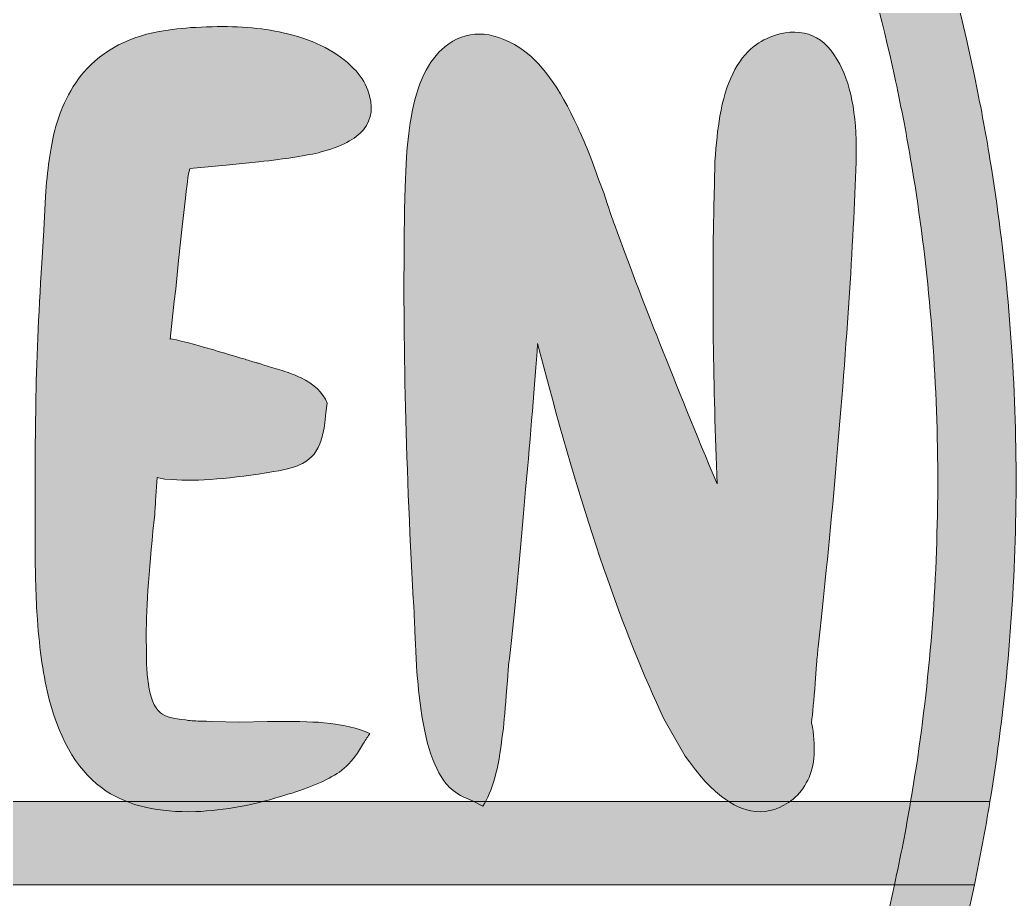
# Model space of a CAD drawing. Extents: x 47 to 953, y -953 to -47.
# Drawn here: x 723.7 to 953, y -596.4 to -394 of the extents above; entities that cross this region are included whole.
import ezdxf

# ---------------------------------------------------------------- set-up
doc = ezdxf.new("R2010")
doc.units = 0
doc.header["$MEASUREMENT"] = 0
doc.layers.add('Layer 1', color=7, linetype='Continuous', lineweight=0)

# ---------------------------------------------------------------- blocks, each defined once
blk = doc.blocks.new('Block_1')
at = {"layer": 'Layer 1', "true_color": 0x000000, "transparency": 33554687}
h = blk.add_hatch(color=18, dxfattribs=at)
h.dxf.hatch_style = 2
edge = h.paths.add_edge_path()
edge.add_spline(control_points=[(925, -593.12), (919.33, -619.13), (911.26, -644.58), (900.8, -669.3), (894.77, -683.57), (888.03, -697.42), (880.57, -710.84), (878.12, -715.3), (875.56, -719.72), (872.94, -724.08), (866.44, -734.91), (859.46, -745.43), (852.01, -755.63), (851.62, -756.17), (851.24, -756.7), (850.84, -757.24), (837.79, -774.98), (823.35, -791.79), (807.57, -807.57), (801.09, -814.05), (794.45, -820.3), (787.63, -826.32), (785.87, -827.87), (784.09, -829.42), (782.3, -830.94), (764.06, -846.55), (744.66, -860.55), (724.19, -872.87), (719.76, -875.55), (715.27, -878.14), (710.72, -880.64), (697.34, -888.07), (683.52, -894.79), (669.3, -900.8), (647.22, -910.14), (624.58, -917.59), (601.47, -923.1), (599.24, -923.65), (597, -924.16), (594.76, -924.65), (566.44, -930.95), (537.45, -934.38), (508, -934.89), (505.7, -934.94), (503.38, -934.96), (501.07, -934.96), (500.71, -934.98), (500.36, -934.98), (500, -934.98), (498.74, -934.98), (497.48, -934.98), (496.22, -934.95), (496.2, -934.95), (496.2, -934.95), (496.19, -934.95), (494.94, -934.94), (493.68, -934.93), (492.43, -934.9), (460.96, -934.38), (430.03, -930.53), (399.87, -923.43), (397.95, -922.97), (396.04, -922.52), (394.13, -922.02), (372.55, -916.64), (351.38, -909.55), (330.7, -900.8), (316.41, -894.76), (302.52, -887.99), (289.06, -880.53), (284.66, -878.09), (280.31, -875.58), (276.01, -872.99), (259.21, -862.88), (243.12, -851.66), (227.79, -839.32), (225.88, -837.79), (223.99, -836.24), (222.11, -834.67), (211.85, -826.14), (201.96, -817.1), (192.43, -807.57), (177.31, -792.46), (163.43, -776.4), (150.83, -759.48), (150.64, -759.23), (150.46, -758.98), (150.28, -758.73), (142, -747.59), (134.3, -736.08), (127.13, -724.19), (124.47, -719.77), (121.88, -715.29), (119.38, -710.77), (111.95, -697.37), (105.22, -683.54), (99.2, -669.3), (88.74, -644.56), (80.66, -619.13), (75, -593.12), (73.59, -586.74), (72.35, -580.34), (71.26, -573.9), (67.52, -552.1), (65.47, -529.96), (65.1, -507.53), (65.05, -505.02), (65.02, -502.51), (65.02, -500), (65.02, -497.45), (65.05, -494.92), (65.1, -492.38), (65.48, -469.98), (67.54, -447.86), (71.26, -426.1), (72.35, -419.66), (73.59, -413.26), (75, -406.88), (80.66, -380.86), (88.74, -355.42), (99.2, -330.7), (105.23, -316.42), (111.98, -302.55), (119.44, -289.12), (121.88, -284.71), (124.41, -280.34), (127, -276.02), (145.21, -245.73), (167.1, -217.76), (192.43, -192.43), (217.71, -167.15), (245.62, -145.29), (275.84, -127.11), (280.24, -124.45), (284.7, -121.88), (289.19, -119.4), (302.6, -111.96), (316.44, -105.23), (330.7, -99.2), (381.99, -77.5), (436.35, -66.03), (492.41, -65.1), (494.93, -65.05), (497.46, -65.02), (500, -65.02), (502.52, -65.02), (505.05, -65.05), (507.57, -65.1), (563.62, -66.03), (618, -77.5), (669.3, -99.2), (683.56, -105.23), (697.4, -111.97), (710.82, -119.41), (715.29, -121.88), (719.7, -124.43), (724.07, -127.06), (754.33, -145.25), (782.27, -167.12), (807.57, -192.43), (832.83, -217.69), (854.66, -245.56), (872.83, -275.75), (875.49, -280.16), (878.06, -284.6), (880.54, -289.11), (888.01, -302.55), (894.76, -316.42), (900.8, -330.7), (911.26, -355.42), (919.34, -380.87), (925, -406.88), (926.41, -413.26), (927.65, -419.66), (928.74, -426.1), (932.46, -447.86), (934.52, -469.97), (934.9, -492.36), (934.95, -494.91), (934.98, -497.45), (934.98, -500), (934.98, -502.67), (934.95, -505.32), (934.89, -507.98), (934.5, -530.24), (932.44, -552.25), (928.74, -573.9), (927.65, -580.34), (926.4, -586.75), (925, -593.12)], knot_values=[0, 0, 0, 0, 1, 1, 1, 2, 2, 2, 3, 3, 3, 4, 4, 4, 5, 5, 5, 6, 6, 6, 7, 7, 7, 8, 8, 8, 9, 9, 9, 10, 10, 10, 11, 11, 11, 12, 12, 12, 13, 13, 13, 14, 14, 14, 15, 15, 15, 16, 16, 16, 17, 17, 17, 18, 18, 18, 19, 19, 19, 20, 20, 20, 21, 21, 21, 22, 22, 22, 23, 23, 23, 24, 24, 24, 25, 25, 25, 26, 26, 26, 27, 27, 27, 28, 28, 28, 29, 29, 29, 30, 30, 30, 31, 31, 31, 32, 32, 32, 33, 33, 33, 34, 34, 34, 35, 35, 35, 36, 36, 36, 37, 37, 37, 38, 38, 38, 39, 39, 39, 40, 40, 40, 41, 41, 41, 42, 42, 42, 43, 43, 43, 44, 44, 44, 45, 45, 45, 46, 46, 46, 47, 47, 47, 48, 48, 48, 49, 49, 49, 50, 50, 50, 51, 51, 51, 52, 52, 52, 53, 53, 53, 54, 54, 54, 55, 55, 55, 56, 56, 56, 57, 57, 57, 58, 58, 58, 59, 59, 59, 60, 60, 60, 61, 61, 61, 62, 62, 62, 63, 63, 63, 63], degree=3, periodic=0)
edge = h.paths.add_edge_path()
edge.add_spline(control_points=[(952.93, -492.36), (952.57, -469.83), (950.55, -447.71), (946.99, -426.1), (945.95, -419.65), (944.74, -413.23), (943.41, -406.88), (933.99, -361.79), (917.88, -319.17), (896.14, -280.11), (893.64, -275.6), (891.06, -271.14), (888.4, -266.75), (850.17, -203.19), (796.76, -149.8), (733.2, -111.56), (728.78, -108.91), (724.31, -106.31), (719.8, -103.8), (656.77, -68.76), (584.5, -48.32), (507.56, -47.07), (505.05, -47.02), (502.52, -47), (500, -47), (497.45, -47), (494.92, -47.02), (492.38, -47.07), (415.47, -48.33), (343.22, -68.77), (280.2, -103.81), (275.7, -106.3), (271.25, -108.88), (266.86, -111.53), (203.27, -149.76), (149.84, -203.17), (111.6, -266.75), (108.93, -271.16), (106.35, -275.61), (103.85, -280.13), (82.12, -319.2), (66, -361.8), (56.59, -406.88), (55.26, -413.23), (54.05, -419.65), (53.01, -426.1), (49.45, -447.72), (47.43, -469.84), (47.07, -492.37), (47.02, -494.91), (47, -497.45), (47, -500), (47, -502.54), (47.02, -505.06), (47.07, -507.57), (47.43, -530.12), (49.45, -552.27), (53.01, -573.9), (54.07, -580.35), (55.26, -586.77), (56.59, -593.12), (66, -638.17), (82.1, -680.74), (103.8, -719.78), (106.31, -724.31), (108.89, -728.78), (111.56, -733.2), (123.26, -752.66), (136.39, -771.15), (150.81, -788.56), (167.66, -808.97), (186.29, -827.87), (206.45, -845), (225.32, -861.09), (245.53, -875.63), (266.87, -888.47), (271.25, -891.12), (275.69, -893.69), (280.17, -896.18), (343.1, -931.17), (415.24, -951.61), (492.05, -952.93), (494.69, -952.98), (497.34, -953), (500, -953), (502.51, -953), (505.01, -952.98), (507.5, -952.93), (584.45, -951.69), (656.74, -931.25), (719.78, -896.2), (724.31, -893.69), (728.79, -891.09), (733.22, -888.43), (758.77, -873.06), (782.69, -855.23), (804.63, -835.28), (822.43, -819.09), (838.95, -801.52), (853.96, -782.7), (866.55, -766.99), (878.08, -750.42), (888.49, -733.11), (891.13, -728.73), (893.69, -724.31), (896.16, -719.84), (917.89, -680.79), (934, -638.18), (943.41, -593.12), (944.74, -586.75), (945.93, -580.35), (946.99, -573.9), (950.55, -552.25), (952.57, -530.09), (952.93, -507.52), (952.98, -505.02), (953, -502.51), (953, -500), (953, -497.44), (952.98, -494.89), (952.93, -492.36)], knot_values=[0, 0, 0, 0, 1, 1, 1, 2, 2, 2, 3, 3, 3, 4, 4, 4, 5, 5, 5, 6, 6, 6, 7, 7, 7, 8, 8, 8, 9, 9, 9, 10, 10, 10, 11, 11, 11, 12, 12, 12, 13, 13, 13, 14, 14, 14, 15, 15, 15, 16, 16, 16, 17, 17, 17, 18, 18, 18, 19, 19, 19, 20, 20, 20, 21, 21, 21, 22, 22, 22, 23, 23, 23, 24, 24, 24, 25, 25, 25, 26, 26, 26, 27, 27, 27, 28, 28, 28, 29, 29, 29, 30, 30, 30, 31, 31, 31, 32, 32, 32, 33, 33, 33, 34, 34, 34, 35, 35, 35, 36, 36, 36, 37, 37, 37, 38, 38, 38, 39, 39, 39, 40, 40, 40, 40], degree=3, periodic=0)
h = blk.add_hatch(color=18, dxfattribs=at)
h.dxf.hatch_style = 2
edge = h.paths.add_edge_path()
edge.add_spline(control_points=[(946.99, -573.9), (945.93, -580.35), (944.74, -586.75), (943.41, -593.12), (943.41, -593.12), (56.59, -593.12), (56.59, -593.12), (55.26, -586.77), (54.07, -580.35), (53.01, -573.9), (53.01, -573.9), (946.99, -573.9), (946.99, -573.9)], knot_values=[0, 0, 0, 0, 1, 1, 1, 2, 2, 2, 3, 3, 3, 4, 4, 4, 4], degree=3, periodic=0)
at = {"layer": 'Layer 1'}
for points, knots in [([(952.93, -492.36), (952.57, -469.83), (950.55, -447.71), (946.99, -426.1), (945.95, -419.65), (944.74, -413.23), (943.41, -406.88), (933.99, -361.79), (917.88, -319.17), (896.14, -280.11), (893.64, -275.6), (891.06, -271.14), (888.4, -266.75), (850.17, -203.19), (796.76, -149.8), (733.2, -111.56), (728.78, -108.91), (724.31, -106.31), (719.8, -103.8), (656.77, -68.76), (584.5, -48.32), (507.56, -47.07), (505.05, -47.02), (502.52, -47), (500, -47), (497.45, -47), (494.92, -47.02), (492.38, -47.07), (415.47, -48.33), (343.22, -68.77), (280.2, -103.81), (275.7, -106.3), (271.25, -108.88), (266.86, -111.53), (203.27, -149.76), (149.84, -203.17), (111.6, -266.75), (108.93, -271.16), (106.35, -275.61), (103.85, -280.13), (82.12, -319.2), (66, -361.8), (56.59, -406.88), (55.26, -413.23), (54.05, -419.65), (53.01, -426.1), (49.45, -447.72), (47.43, -469.84), (47.07, -492.37), (47.02, -494.91), (47, -497.45), (47, -500), (47, -502.54), (47.02, -505.06), (47.07, -507.57), (47.43, -530.12), (49.45, -552.27), (53.01, -573.9), (54.07, -580.35), (55.26, -586.77), (56.59, -593.12), (66, -638.17), (82.1, -680.74), (103.8, -719.78), (106.31, -724.31), (108.89, -728.78), (111.56, -733.2), (123.26, -752.66), (136.39, -771.15), (150.81, -788.56), (167.66, -808.97), (186.29, -827.87), (206.45, -845), (225.32, -861.09), (245.53, -875.63), (266.87, -888.47), (271.25, -891.12), (275.69, -893.69), (280.17, -896.18), (343.1, -931.17), (415.24, -951.61), (492.05, -952.93), (494.69, -952.98), (497.34, -953), (500, -953), (502.51, -953), (505.01, -952.98), (507.5, -952.93), (584.45, -951.69), (656.74, -931.25), (719.78, -896.2), (724.31, -893.69), (728.79, -891.09), (733.22, -888.43), (758.77, -873.06), (782.69, -855.23), (804.63, -835.28), (822.43, -819.09), (838.95, -801.52), (853.96, -782.7), (866.55, -766.99), (878.08, -750.42), (888.49, -733.11), (891.13, -728.73), (893.69, -724.31), (896.16, -719.84), (917.89, -680.79), (934, -638.18), (943.41, -593.12), (944.74, -586.75), (945.93, -580.35), (946.99, -573.9), (950.55, -552.25), (952.57, -530.09), (952.93, -507.52), (952.98, -505.02), (953, -502.51), (953, -500), (953, -497.44), (952.98, -494.89), (952.93, -492.36)], [0, 0, 0, 0, 1, 1, 1, 2, 2, 2, 3, 3, 3, 4, 4, 4, 5, 5, 5, 6, 6, 6, 7, 7, 7, 8, 8, 8, 9, 9, 9, 10, 10, 10, 11, 11, 11, 12, 12, 12, 13, 13, 13, 14, 14, 14, 15, 15, 15, 16, 16, 16, 17, 17, 17, 18, 18, 18, 19, 19, 19, 20, 20, 20, 21, 21, 21, 22, 22, 22, 23, 23, 23, 24, 24, 24, 25, 25, 25, 26, 26, 26, 27, 27, 27, 28, 28, 28, 29, 29, 29, 30, 30, 30, 31, 31, 31, 32, 32, 32, 33, 33, 33, 34, 34, 34, 35, 35, 35, 36, 36, 36, 37, 37, 37, 38, 38, 38, 39, 39, 39, 40, 40, 40, 40]), ([(925, -593.12), (919.33, -619.13), (911.26, -644.58), (900.8, -669.3), (894.77, -683.57), (888.03, -697.42), (880.57, -710.84), (878.12, -715.3), (875.56, -719.72), (872.94, -724.08), (866.44, -734.91), (859.46, -745.43), (852.01, -755.63), (851.62, -756.17), (851.24, -756.7), (850.84, -757.24), (837.79, -774.98), (823.35, -791.79), (807.57, -807.57), (801.09, -814.05), (794.45, -820.3), (787.63, -826.32), (785.87, -827.87), (784.09, -829.42), (782.3, -830.94), (764.06, -846.55), (744.66, -860.55), (724.19, -872.87), (719.76, -875.55), (715.27, -878.14), (710.72, -880.64), (697.34, -888.07), (683.52, -894.79), (669.3, -900.8), (647.22, -910.14), (624.58, -917.59), (601.47, -923.1), (599.24, -923.65), (597, -924.16), (594.76, -924.65), (566.44, -930.95), (537.45, -934.38), (508, -934.89), (505.7, -934.94), (503.38, -934.96), (501.07, -934.96), (500.71, -934.98), (500.36, -934.98), (500, -934.98), (498.74, -934.98), (497.48, -934.98), (496.22, -934.95), (496.2, -934.95), (496.2, -934.95), (496.19, -934.95), (494.94, -934.94), (493.68, -934.93), (492.43, -934.9), (460.96, -934.38), (430.03, -930.53), (399.87, -923.43), (397.95, -922.97), (396.04, -922.52), (394.13, -922.02), (372.55, -916.64), (351.38, -909.55), (330.7, -900.8), (316.41, -894.76), (302.52, -887.99), (289.06, -880.53), (284.66, -878.09), (280.31, -875.58), (276.01, -872.99), (259.21, -862.88), (243.12, -851.66), (227.79, -839.32), (225.88, -837.79), (223.99, -836.24), (222.11, -834.67), (211.85, -826.14), (201.96, -817.1), (192.43, -807.57), (177.31, -792.46), (163.43, -776.4), (150.83, -759.48), (150.64, -759.23), (150.46, -758.98), (150.28, -758.73), (142, -747.59), (134.3, -736.08), (127.13, -724.19), (124.47, -719.77), (121.88, -715.29), (119.38, -710.77), (111.95, -697.37), (105.22, -683.54), (99.2, -669.3), (88.74, -644.56), (80.66, -619.13), (75, -593.12), (73.59, -586.74), (72.35, -580.34), (71.26, -573.9), (67.52, -552.1), (65.47, -529.96), (65.1, -507.53), (65.05, -505.02), (65.02, -502.51), (65.02, -500), (65.02, -497.45), (65.05, -494.92), (65.1, -492.38), (65.48, -469.98), (67.54, -447.86), (71.26, -426.1), (72.35, -419.66), (73.59, -413.26), (75, -406.88), (80.66, -380.86), (88.74, -355.42), (99.2, -330.7), (105.23, -316.42), (111.98, -302.55), (119.44, -289.12), (121.88, -284.71), (124.41, -280.34), (127, -276.02), (145.21, -245.73), (167.1, -217.76), (192.43, -192.43), (217.71, -167.15), (245.62, -145.29), (275.84, -127.11), (280.24, -124.45), (284.7, -121.88), (289.19, -119.4), (302.6, -111.96), (316.44, -105.23), (330.7, -99.2), (381.99, -77.5), (436.35, -66.03), (492.41, -65.1), (494.93, -65.05), (497.46, -65.02), (500, -65.02), (502.52, -65.02), (505.05, -65.05), (507.57, -65.1), (563.62, -66.03), (618, -77.5), (669.3, -99.2), (683.56, -105.23), (697.4, -111.97), (710.82, -119.41), (715.29, -121.88), (719.7, -124.43), (724.07, -127.06), (754.33, -145.25), (782.27, -167.12), (807.57, -192.43), (832.83, -217.69), (854.66, -245.56), (872.83, -275.75), (875.49, -280.16), (878.06, -284.6), (880.54, -289.11), (888.01, -302.55), (894.76, -316.42), (900.8, -330.7), (911.26, -355.42), (919.34, -380.87), (925, -406.88), (926.41, -413.26), (927.65, -419.66), (928.74, -426.1), (932.46, -447.86), (934.52, -469.97), (934.9, -492.36), (934.95, -494.91), (934.98, -497.45), (934.98, -500), (934.98, -502.67), (934.95, -505.32), (934.89, -507.98), (934.5, -530.24), (932.44, -552.25), (928.74, -573.9), (927.65, -580.34), (926.4, -586.75), (925, -593.12)], [0, 0, 0, 0, 1, 1, 1, 2, 2, 2, 3, 3, 3, 4, 4, 4, 5, 5, 5, 6, 6, 6, 7, 7, 7, 8, 8, 8, 9, 9, 9, 10, 10, 10, 11, 11, 11, 12, 12, 12, 13, 13, 13, 14, 14, 14, 15, 15, 15, 16, 16, 16, 17, 17, 17, 18, 18, 18, 19, 19, 19, 20, 20, 20, 21, 21, 21, 22, 22, 22, 23, 23, 23, 24, 24, 24, 25, 25, 25, 26, 26, 26, 27, 27, 27, 28, 28, 28, 29, 29, 29, 30, 30, 30, 31, 31, 31, 32, 32, 32, 33, 33, 33, 34, 34, 34, 35, 35, 35, 36, 36, 36, 37, 37, 37, 38, 38, 38, 39, 39, 39, 40, 40, 40, 41, 41, 41, 42, 42, 42, 43, 43, 43, 44, 44, 44, 45, 45, 45, 46, 46, 46, 47, 47, 47, 48, 48, 48, 49, 49, 49, 50, 50, 50, 51, 51, 51, 52, 52, 52, 53, 53, 53, 54, 54, 54, 55, 55, 55, 56, 56, 56, 57, 57, 57, 58, 58, 58, 59, 59, 59, 60, 60, 60, 61, 61, 61, 62, 62, 62, 63, 63, 63, 63]), ([(946.99, -573.9), (945.93, -580.35), (944.74, -586.75), (943.41, -593.12), (943.41, -593.12), (56.59, -593.12), (56.59, -593.12), (55.26, -586.77), (54.07, -580.35), (53.01, -573.9), (53.01, -573.9), (946.99, -573.9), (946.99, -573.9)], [0, 0, 0, 0, 1, 1, 1, 2, 2, 2, 3, 3, 3, 4, 4, 4, 4])]:
    blk.add_open_spline(points, degree=3, knots=knots, dxfattribs=at)
blk = doc.blocks.new('Block_2')
at = {"layer": 'Layer 1', "true_color": 0x000000, "transparency": 33554687}
h = blk.add_hatch(color=18, dxfattribs=at)
h.dxf.hatch_style = 2
edge = h.paths.add_edge_path()
edge.add_spline(control_points=[(780.7, -555.52), (786.36, -555.44), (790.69, -555.52), (793.68, -555.77), (798.01, -556.18), (801.55, -557.02), (804.3, -558.26), (803.88, -558.85), (803.38, -559.6), (802.8, -560.51), (802.8, -560.51), (801.42, -562.76), (801.42, -562.76), (800.18, -564.59), (798.8, -566.05), (797.3, -567.13), (794.39, -569.04), (790.44, -570.75), (785.44, -572.25), (777.87, -574.66), (770.79, -575.99), (764.22, -576.24), (755.65, -576.49), (748.78, -574.91), (743.62, -571.5), (737.46, -567.42), (733.09, -560.39), (730.51, -550.4), (729.18, -545.24), (728.26, -539.12), (727.76, -532.05), (727.43, -527.14), (727.26, -521.39), (727.26, -514.82), (727.26, -514.82), (727.26, -503.33), (727.26, -503.33), (727.26, -503.33), (727.26, -492.97), (727.26, -492.97), (727.26, -492.97), (727.39, -482.6), (727.39, -482.6), (727.55, -473.03), (728.01, -462.17), (728.76, -450.02), (728.76, -450.02), (729.26, -442.4), (729.26, -442.4), (729.26, -442.4), (729.63, -434.66), (729.63, -434.66), (730.05, -428.59), (730.76, -423.51), (731.76, -419.43), (732.42, -416.85), (733.3, -414.48), (734.38, -412.31), (735.71, -409.57), (737.33, -407.19), (739.25, -405.2), (743.91, -400.2), (750.44, -397.21), (758.85, -396.21), (761.43, -395.88), (764.47, -395.67), (767.96, -395.58), (774.46, -395.42), (780.24, -395.96), (785.32, -397.21), (791.81, -398.79), (796.89, -401.45), (800.55, -405.2), (802.05, -406.69), (803.13, -408.36), (803.8, -410.19), (805.13, -413.77), (804.8, -416.81), (802.8, -419.31), (800.97, -421.47), (797.72, -423.18), (793.06, -424.42), (789.81, -425.26), (785.03, -426.01), (778.7, -426.67), (778.7, -426.67), (771.21, -427.42), (771.21, -427.42), (771.21, -427.42), (763.72, -428.17), (763.72, -428.17), (763.72, -428.17), (762.85, -428.29), (762.85, -428.29), (762.85, -428.29), (762.47, -429.79), (762.47, -429.79), (762.47, -429.79), (762.22, -431.91), (762.22, -431.91), (762.22, -431.91), (761.97, -433.41), (761.97, -433.41), (761.97, -433.41), (761.85, -435.04), (761.85, -435.04), (761.85, -435.04), (761.1, -441.65), (761.1, -441.65), (761.1, -441.65), (760.22, -449.39), (760.22, -449.39), (760.22, -449.39), (759.6, -456.01), (759.6, -456.01), (759.6, -456.01), (759.22, -458.76), (759.22, -458.76), (759.22, -458.76), (758.35, -467.5), (758.35, -467.5), (758.35, -467.25), (761.68, -468.08), (768.34, -469.99), (770.5, -470.66), (772.92, -471.37), (775.58, -472.12), (776.5, -472.45), (777.45, -472.74), (778.45, -472.99), (778.7, -473.08), (778.99, -473.16), (779.33, -473.24), (779.33, -473.24), (779.7, -473.37), (779.7, -473.37), (779.7, -473.37), (779.95, -473.49), (779.95, -473.49), (779.95, -473.49), (781.95, -474.11), (781.95, -474.11), (781.95, -474.11), (784.07, -474.74), (784.07, -474.74), (785.73, -475.24), (787.15, -475.78), (788.32, -476.36), (791.48, -477.86), (793.52, -479.82), (794.43, -482.23), (794.43, -482.23), (794.18, -484.48), (794.18, -484.48), (794.18, -484.48), (793.93, -486.72), (793.93, -486.72), (793.68, -488.47), (793.39, -489.8), (793.06, -490.72), (792.31, -493.22), (790.89, -495.01), (788.81, -496.09), (787.48, -496.84), (785.28, -497.46), (782.2, -497.96), (772.46, -499.63), (764.63, -500.25), (758.73, -499.83), (758.73, -499.83), (757.1, -499.71), (757.1, -499.71), (757.1, -499.71), (755.35, -499.33), (755.35, -499.33), (755.35, -499.33), (754.98, -504.7), (754.98, -504.7), (754.9, -505.87), (754.81, -507.12), (754.73, -508.45), (754.73, -508.45), (754.36, -511.69), (754.36, -511.69), (753.19, -523.18), (752.69, -532), (752.86, -538.16), (752.86, -538.5), (752.86, -539.08), (752.86, -539.91), (752.86, -539.91), (752.86, -541.91), (752.86, -541.91), (752.94, -543.57), (753.06, -545.03), (753.23, -546.28), (753.65, -549.86), (754.61, -552.27), (756.1, -553.52), (757.18, -554.35), (759.1, -554.89), (761.85, -555.14), (762.76, -555.31), (763.88, -555.39), (765.22, -555.39), (765.22, -555.39), (766.72, -555.39), (766.72, -555.39), (766.72, -555.39), (767.96, -555.52), (767.96, -555.52), (767.96, -555.52), (774.33, -555.64), (774.33, -555.64), (774.33, -555.64), (780.7, -555.52), (780.7, -555.52)], knot_values=[0, 0, 0, 0, 1, 1, 1, 2, 2, 2, 3, 3, 3, 4, 4, 4, 5, 5, 5, 6, 6, 6, 7, 7, 7, 8, 8, 8, 9, 9, 9, 10, 10, 10, 11, 11, 11, 12, 12, 12, 13, 13, 13, 14, 14, 14, 15, 15, 15, 16, 16, 16, 17, 17, 17, 18, 18, 18, 19, 19, 19, 20, 20, 20, 21, 21, 21, 22, 22, 22, 23, 23, 23, 24, 24, 24, 25, 25, 25, 26, 26, 26, 27, 27, 27, 28, 28, 28, 29, 29, 29, 30, 30, 30, 31, 31, 31, 32, 32, 32, 33, 33, 33, 34, 34, 34, 35, 35, 35, 36, 36, 36, 37, 37, 37, 38, 38, 38, 39, 39, 39, 40, 40, 40, 41, 41, 41, 42, 42, 42, 43, 43, 43, 44, 44, 44, 45, 45, 45, 46, 46, 46, 47, 47, 47, 48, 48, 48, 49, 49, 49, 50, 50, 50, 51, 51, 51, 52, 52, 52, 53, 53, 53, 54, 54, 54, 55, 55, 55, 56, 56, 56, 57, 57, 57, 58, 58, 58, 59, 59, 59, 60, 60, 60, 61, 61, 61, 62, 62, 62, 63, 63, 63, 64, 64, 64, 65, 65, 65, 66, 66, 66, 67, 67, 67, 68, 68, 68, 69, 69, 69, 70, 70, 70, 71, 71, 71, 72, 72, 72, 72], degree=3, periodic=0)
h = blk.add_hatch(color=18, dxfattribs=at)
h.dxf.hatch_style = 2
edge = h.paths.add_edge_path()
edge.add_spline(control_points=[(897.44, -397.58), (904.09, -395.5), (909.09, -397.71), (912.42, -404.2), (915.25, -409.61), (916.49, -417.14), (916.16, -426.8), (915.58, -445.44), (913.96, -469.87), (911.29, -500.08), (909.96, -514.73), (908.67, -527.51), (907.42, -538.41), (907.34, -539.5), (907.22, -540.79), (907.05, -542.28), (907.05, -542.28), (906.8, -546.65), (906.8, -546.65), (906.47, -550.57), (906.17, -553.6), (905.93, -555.77), (907.01, -561.18), (906.72, -565.59), (905.05, -569), (904.22, -570.75), (903.09, -572.21), (901.68, -573.37), (898.93, -575.54), (896.02, -576.49), (892.94, -576.24), (890.36, -575.91), (887.78, -574.74), (885.2, -572.75), (882.7, -570.83), (880.25, -568.17), (877.83, -564.76), (877.83, -564.76), (876.84, -563.51), (876.84, -563.51), (876.84, -563.51), (871.97, -554.89), (871.97, -554.89), (862.56, -535.17), (853.45, -508.57), (844.62, -475.11), (844.62, -475.11), (842.88, -468.5), (842.88, -468.5), (842.21, -478.07), (841.29, -489.26), (840.13, -502.08), (838.88, -517.06), (837.63, -530.05), (836.38, -541.03), (836.22, -542.2), (836.09, -543.57), (836.01, -545.15), (836.01, -545.15), (835.63, -549.52), (835.63, -549.52), (835.38, -553.52), (835.09, -556.64), (834.76, -558.89), (833.93, -566.3), (832.43, -571.67), (830.27, -574.99), (830.27, -574.99), (828.02, -573.87), (828.02, -573.87), (828.02, -573.87), (825.77, -572.87), (825.77, -572.87), (824.02, -571.96), (822.69, -570.92), (821.78, -569.75), (818.7, -565.92), (816.66, -559.18), (815.66, -549.52), (815.24, -546.28), (814.95, -542.33), (814.78, -537.66), (814.78, -537.66), (814.66, -534.79), (814.66, -534.79), (814.66, -534.79), (814.53, -532.17), (814.53, -532.17), (814.45, -530.09), (814.37, -528.47), (814.28, -527.3), (812.45, -494.67), (811.79, -464.79), (812.29, -437.66), (812.29, -437.66), (812.41, -432.54), (812.41, -432.54), (812.41, -432.54), (812.66, -427.17), (812.66, -427.17), (812.83, -423.09), (813.2, -419.55), (813.78, -416.56), (815.12, -408.74), (817.7, -403.28), (821.53, -400.2), (826.44, -396.21), (832.18, -396.29), (838.76, -400.45), (843.5, -403.45), (847.95, -409.53), (852.11, -418.68), (853.69, -422.01), (855.32, -426.09), (856.98, -430.92), (856.98, -430.92), (858.11, -433.79), (858.11, -433.79), (858.11, -433.79), (858.98, -436.53), (858.98, -436.53), (859.73, -438.78), (860.31, -440.45), (860.73, -441.53), (866.64, -457.76), (874.46, -477.53), (884.2, -500.83), (883.28, -478.03), (883.03, -456.72), (883.45, -436.91), (883.45, -436.91), (883.58, -431.79), (883.58, -431.79), (883.58, -431.79), (883.7, -426.55), (883.7, -426.55), (883.95, -422.55), (884.33, -419.1), (884.83, -416.18), (886.16, -408.53), (888.78, -403.16), (892.69, -400.08), (894.11, -399), (895.69, -398.16), (897.44, -397.58)], knot_values=[0, 0, 0, 0, 1, 1, 1, 2, 2, 2, 3, 3, 3, 4, 4, 4, 5, 5, 5, 6, 6, 6, 7, 7, 7, 8, 8, 8, 9, 9, 9, 10, 10, 10, 11, 11, 11, 12, 12, 12, 13, 13, 13, 14, 14, 14, 15, 15, 15, 16, 16, 16, 17, 17, 17, 18, 18, 18, 19, 19, 19, 20, 20, 20, 21, 21, 21, 22, 22, 22, 23, 23, 23, 24, 24, 24, 25, 25, 25, 26, 26, 26, 27, 27, 27, 28, 28, 28, 29, 29, 29, 30, 30, 30, 31, 31, 31, 32, 32, 32, 33, 33, 33, 34, 34, 34, 35, 35, 35, 36, 36, 36, 37, 37, 37, 38, 38, 38, 39, 39, 39, 40, 40, 40, 41, 41, 41, 42, 42, 42, 43, 43, 43, 44, 44, 44, 45, 45, 45, 46, 46, 46, 47, 47, 47, 48, 48, 48, 48], degree=3, periodic=0)
at = {"layer": 'Layer 1'}
for points, knots in [([(780.7, -555.52), (786.36, -555.44), (790.69, -555.52), (793.68, -555.77), (798.01, -556.18), (801.55, -557.02), (804.3, -558.26), (803.88, -558.85), (803.38, -559.6), (802.8, -560.51), (802.8, -560.51), (801.42, -562.76), (801.42, -562.76), (800.18, -564.59), (798.8, -566.05), (797.3, -567.13), (794.39, -569.04), (790.44, -570.75), (785.44, -572.25), (777.87, -574.66), (770.79, -575.99), (764.22, -576.24), (755.65, -576.49), (748.78, -574.91), (743.62, -571.5), (737.46, -567.42), (733.09, -560.39), (730.51, -550.4), (729.18, -545.24), (728.26, -539.12), (727.76, -532.05), (727.43, -527.14), (727.26, -521.39), (727.26, -514.82), (727.26, -514.82), (727.26, -503.33), (727.26, -503.33), (727.26, -503.33), (727.26, -492.97), (727.26, -492.97), (727.26, -492.97), (727.39, -482.6), (727.39, -482.6), (727.55, -473.03), (728.01, -462.17), (728.76, -450.02), (728.76, -450.02), (729.26, -442.4), (729.26, -442.4), (729.26, -442.4), (729.63, -434.66), (729.63, -434.66), (730.05, -428.59), (730.76, -423.51), (731.76, -419.43), (732.42, -416.85), (733.3, -414.48), (734.38, -412.31), (735.71, -409.57), (737.33, -407.19), (739.25, -405.2), (743.91, -400.2), (750.44, -397.21), (758.85, -396.21), (761.43, -395.88), (764.47, -395.67), (767.96, -395.58), (774.46, -395.42), (780.24, -395.96), (785.32, -397.21), (791.81, -398.79), (796.89, -401.45), (800.55, -405.2), (802.05, -406.69), (803.13, -408.36), (803.8, -410.19), (805.13, -413.77), (804.8, -416.81), (802.8, -419.31), (800.97, -421.47), (797.72, -423.18), (793.06, -424.42), (789.81, -425.26), (785.03, -426.01), (778.7, -426.67), (778.7, -426.67), (771.21, -427.42), (771.21, -427.42), (771.21, -427.42), (763.72, -428.17), (763.72, -428.17), (763.72, -428.17), (762.85, -428.29), (762.85, -428.29), (762.85, -428.29), (762.47, -429.79), (762.47, -429.79), (762.47, -429.79), (762.22, -431.91), (762.22, -431.91), (762.22, -431.91), (761.97, -433.41), (761.97, -433.41), (761.97, -433.41), (761.85, -435.04), (761.85, -435.04), (761.85, -435.04), (761.1, -441.65), (761.1, -441.65), (761.1, -441.65), (760.22, -449.39), (760.22, -449.39), (760.22, -449.39), (759.6, -456.01), (759.6, -456.01), (759.6, -456.01), (759.22, -458.76), (759.22, -458.76), (759.22, -458.76), (758.35, -467.5), (758.35, -467.5), (758.35, -467.25), (761.68, -468.08), (768.34, -469.99), (770.5, -470.66), (772.92, -471.37), (775.58, -472.12), (776.5, -472.45), (777.45, -472.74), (778.45, -472.99), (778.7, -473.08), (778.99, -473.16), (779.33, -473.24), (779.33, -473.24), (779.7, -473.37), (779.7, -473.37), (779.7, -473.37), (779.95, -473.49), (779.95, -473.49), (779.95, -473.49), (781.95, -474.11), (781.95, -474.11), (781.95, -474.11), (784.07, -474.74), (784.07, -474.74), (785.73, -475.24), (787.15, -475.78), (788.32, -476.36), (791.48, -477.86), (793.52, -479.82), (794.43, -482.23), (794.43, -482.23), (794.18, -484.48), (794.18, -484.48), (794.18, -484.48), (793.93, -486.72), (793.93, -486.72), (793.68, -488.47), (793.39, -489.8), (793.06, -490.72), (792.31, -493.22), (790.89, -495.01), (788.81, -496.09), (787.48, -496.84), (785.28, -497.46), (782.2, -497.96), (772.46, -499.63), (764.63, -500.25), (758.73, -499.83), (758.73, -499.83), (757.1, -499.71), (757.1, -499.71), (757.1, -499.71), (755.35, -499.33), (755.35, -499.33), (755.35, -499.33), (754.98, -504.7), (754.98, -504.7), (754.9, -505.87), (754.81, -507.12), (754.73, -508.45), (754.73, -508.45), (754.36, -511.69), (754.36, -511.69), (753.19, -523.18), (752.69, -532), (752.86, -538.16), (752.86, -538.5), (752.86, -539.08), (752.86, -539.91), (752.86, -539.91), (752.86, -541.91), (752.86, -541.91), (752.94, -543.57), (753.06, -545.03), (753.23, -546.28), (753.65, -549.86), (754.61, -552.27), (756.1, -553.52), (757.18, -554.35), (759.1, -554.89), (761.85, -555.14), (762.76, -555.31), (763.88, -555.39), (765.22, -555.39), (765.22, -555.39), (766.72, -555.39), (766.72, -555.39), (766.72, -555.39), (767.96, -555.52), (767.96, -555.52), (767.96, -555.52), (774.33, -555.64), (774.33, -555.64), (774.33, -555.64), (780.7, -555.52), (780.7, -555.52)], [0, 0, 0, 0, 1, 1, 1, 2, 2, 2, 3, 3, 3, 4, 4, 4, 5, 5, 5, 6, 6, 6, 7, 7, 7, 8, 8, 8, 9, 9, 9, 10, 10, 10, 11, 11, 11, 12, 12, 12, 13, 13, 13, 14, 14, 14, 15, 15, 15, 16, 16, 16, 17, 17, 17, 18, 18, 18, 19, 19, 19, 20, 20, 20, 21, 21, 21, 22, 22, 22, 23, 23, 23, 24, 24, 24, 25, 25, 25, 26, 26, 26, 27, 27, 27, 28, 28, 28, 29, 29, 29, 30, 30, 30, 31, 31, 31, 32, 32, 32, 33, 33, 33, 34, 34, 34, 35, 35, 35, 36, 36, 36, 37, 37, 37, 38, 38, 38, 39, 39, 39, 40, 40, 40, 41, 41, 41, 42, 42, 42, 43, 43, 43, 44, 44, 44, 45, 45, 45, 46, 46, 46, 47, 47, 47, 48, 48, 48, 49, 49, 49, 50, 50, 50, 51, 51, 51, 52, 52, 52, 53, 53, 53, 54, 54, 54, 55, 55, 55, 56, 56, 56, 57, 57, 57, 58, 58, 58, 59, 59, 59, 60, 60, 60, 61, 61, 61, 62, 62, 62, 63, 63, 63, 64, 64, 64, 65, 65, 65, 66, 66, 66, 67, 67, 67, 68, 68, 68, 69, 69, 69, 70, 70, 70, 71, 71, 71, 72, 72, 72, 72]), ([(897.44, -397.58), (904.09, -395.5), (909.09, -397.71), (912.42, -404.2), (915.25, -409.61), (916.49, -417.14), (916.16, -426.8), (915.58, -445.44), (913.96, -469.87), (911.29, -500.08), (909.96, -514.73), (908.67, -527.51), (907.42, -538.41), (907.34, -539.5), (907.22, -540.79), (907.05, -542.28), (907.05, -542.28), (906.8, -546.65), (906.8, -546.65), (906.47, -550.57), (906.17, -553.6), (905.93, -555.77), (907.01, -561.18), (906.72, -565.59), (905.05, -569), (904.22, -570.75), (903.09, -572.21), (901.68, -573.37), (898.93, -575.54), (896.02, -576.49), (892.94, -576.24), (890.36, -575.91), (887.78, -574.74), (885.2, -572.75), (882.7, -570.83), (880.25, -568.17), (877.83, -564.76), (877.83, -564.76), (876.84, -563.51), (876.84, -563.51), (876.84, -563.51), (871.97, -554.89), (871.97, -554.89), (862.56, -535.17), (853.45, -508.57), (844.62, -475.11), (844.62, -475.11), (842.88, -468.5), (842.88, -468.5), (842.21, -478.07), (841.29, -489.26), (840.13, -502.08), (838.88, -517.06), (837.63, -530.05), (836.38, -541.03), (836.22, -542.2), (836.09, -543.57), (836.01, -545.15), (836.01, -545.15), (835.63, -549.52), (835.63, -549.52), (835.38, -553.52), (835.09, -556.64), (834.76, -558.89), (833.93, -566.3), (832.43, -571.67), (830.27, -574.99), (830.27, -574.99), (828.02, -573.87), (828.02, -573.87), (828.02, -573.87), (825.77, -572.87), (825.77, -572.87), (824.02, -571.96), (822.69, -570.92), (821.78, -569.75), (818.7, -565.92), (816.66, -559.18), (815.66, -549.52), (815.24, -546.28), (814.95, -542.33), (814.78, -537.66), (814.78, -537.66), (814.66, -534.79), (814.66, -534.79), (814.66, -534.79), (814.53, -532.17), (814.53, -532.17), (814.45, -530.09), (814.37, -528.47), (814.28, -527.3), (812.45, -494.67), (811.79, -464.79), (812.29, -437.66), (812.29, -437.66), (812.41, -432.54), (812.41, -432.54), (812.41, -432.54), (812.66, -427.17), (812.66, -427.17), (812.83, -423.09), (813.2, -419.55), (813.78, -416.56), (815.12, -408.74), (817.7, -403.28), (821.53, -400.2), (826.44, -396.21), (832.18, -396.29), (838.76, -400.45), (843.5, -403.45), (847.95, -409.53), (852.11, -418.68), (853.69, -422.01), (855.32, -426.09), (856.98, -430.92), (856.98, -430.92), (858.11, -433.79), (858.11, -433.79), (858.11, -433.79), (858.98, -436.53), (858.98, -436.53), (859.73, -438.78), (860.31, -440.45), (860.73, -441.53), (866.64, -457.76), (874.46, -477.53), (884.2, -500.83), (883.28, -478.03), (883.03, -456.72), (883.45, -436.91), (883.45, -436.91), (883.58, -431.79), (883.58, -431.79), (883.58, -431.79), (883.7, -426.55), (883.7, -426.55), (883.95, -422.55), (884.33, -419.1), (884.83, -416.18), (886.16, -408.53), (888.78, -403.16), (892.69, -400.08), (894.11, -399), (895.69, -398.16), (897.44, -397.58)], [0, 0, 0, 0, 1, 1, 1, 2, 2, 2, 3, 3, 3, 4, 4, 4, 5, 5, 5, 6, 6, 6, 7, 7, 7, 8, 8, 8, 9, 9, 9, 10, 10, 10, 11, 11, 11, 12, 12, 12, 13, 13, 13, 14, 14, 14, 15, 15, 15, 16, 16, 16, 17, 17, 17, 18, 18, 18, 19, 19, 19, 20, 20, 20, 21, 21, 21, 22, 22, 22, 23, 23, 23, 24, 24, 24, 25, 25, 25, 26, 26, 26, 27, 27, 27, 28, 28, 28, 29, 29, 29, 30, 30, 30, 31, 31, 31, 32, 32, 32, 33, 33, 33, 34, 34, 34, 35, 35, 35, 36, 36, 36, 37, 37, 37, 38, 38, 38, 39, 39, 39, 40, 40, 40, 41, 41, 41, 42, 42, 42, 43, 43, 43, 44, 44, 44, 45, 45, 45, 46, 46, 46, 47, 47, 47, 48, 48, 48, 48])]:
    blk.add_open_spline(points, degree=3, knots=knots, dxfattribs=at)
blk = doc.blocks.new('Block_0')
at = {"layer": 'Layer 1'}
for name in ['Block_1', 'Block_2']:
    blk.add_blockref(name, (0, 0), dxfattribs=at)

msp = doc.modelspace()

# ---------------------------------------------------------------- block references
at = {"layer": 'Layer 1'}
msp.add_blockref('Block_0', (0, 0), dxfattribs=at)

doc.saveas('drawing.dxf')
